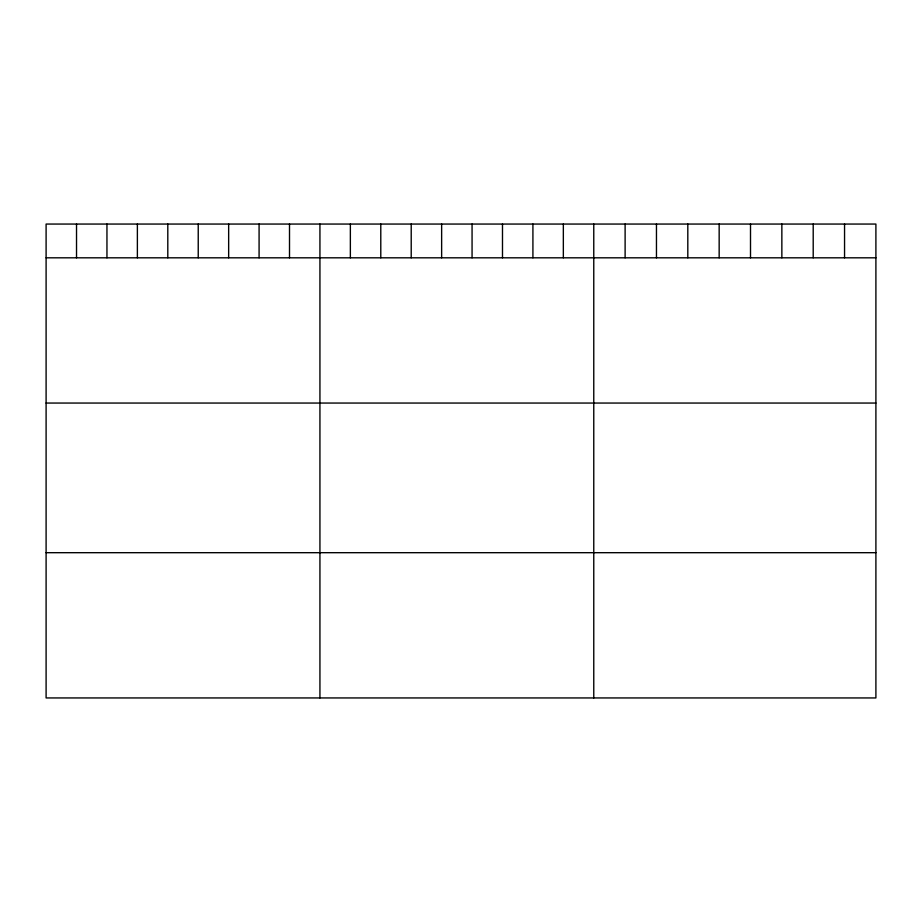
<?xml version="1.0" encoding="UTF-8"?>
<svg xmlns="http://www.w3.org/2000/svg" width="922" height="922" viewBox="0 0 922 922"><rect width="100%" height="100%" fill="white"/><g stroke="black" fill="none" stroke-linecap="round" stroke-linejoin="round"><path stroke-width="1.38" d="M875.9 257.814L875.9 697.942L46.1 697.942L46.1 224.058L875.9 224.058L875.9 257.814L46.1 257.814M46.1 403.052L875.9 403.052M46.1 552.693L875.9 552.693M844.552 224.058L844.552 257.814M813.204 224.058L813.204 257.814M781.856 224.058L781.856 257.814M750.508 224.058L750.508 257.814M719.16 224.058L719.16 257.814M687.812 224.058L687.812 257.814M656.464 224.058L656.464 257.814M625.116 224.058L625.116 257.814M593.768 224.058L593.768 697.942M563.342 224.058L563.342 257.814M532.916 224.058L532.916 257.814M502.49 224.058L502.49 257.814M472.064 224.058L472.064 257.814M441.638 224.058L441.638 257.814M411.212 224.058L411.212 257.814M380.786 224.058L380.786 257.814M350.36 224.058L350.36 257.814M319.934 224.058L319.934 697.942M289.508 224.058L289.508 257.814M259.082 224.058L259.082 257.814M228.656 224.058L228.656 257.814M198.23 224.058L198.23 257.814M167.804 224.058L167.804 257.814M137.378 224.058L137.378 257.814M106.952 224.058L106.952 257.814M76.526 224.058L76.526 257.814"/></g></svg>
